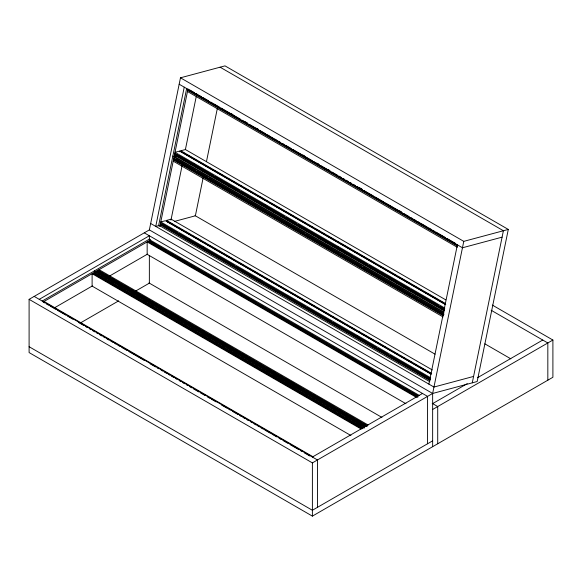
<?xml version="1.0" encoding="UTF-8"?>
<svg xmlns="http://www.w3.org/2000/svg" width="582" height="582" viewBox="0 0 582 582"><rect width="100%" height="100%" fill="white"/><g stroke="black" fill="none" stroke-linecap="round" stroke-linejoin="round"><path stroke-width="0.87" d="M29.1 299.337L149.356 229.905L180.478 77.806L225.008 65.875L508.297 229.432L477.175 381.53L432.644 393.461L312.389 462.894L29.1 299.337L29.1 352.568L312.389 516.125L552.9 377.267L552.9 340.041L492.307 305.063M184.239 87.154L155.743 226.42L159.192 225.496M188.008 88.886L159.868 226.383L158.602 225.656L186.677 88.471M160.85 225.103L160.967 224.528L429.996 379.85M443.251 315.08L174.222 159.752L174.105 160.334L175.182 160.043L443.426 314.913M188.35 90.697L188.473 90.123L457.503 245.444M177.51 232.727L162.56 224.099L162.043 224.237L161.927 224.812L430.171 379.682M175.182 160.043L175.815 159.33L195.487 170.679M183.104 158.1L176.295 154.608L176.179 155.183L444.422 310.053M179.445 151.844L179.598 151.094L445.485 304.597M430.731 373.746L166.423 221.145L166.576 220.396L171.152 219.174L432.317 369.956M445.768 304.568L180.675 151.509L180.827 150.767L185.396 149.538L445.776 299.868M170.963 220.083L182.144 165.434M185.396 149.567L196.214 96.677M203.176 177.655L195.37 215.798L174.695 221.342M206.443 161.694L217.333 108.47M428.883 384.113L457.379 244.847M432.644 446.692L432.644 393.461L463.767 241.363L508.297 229.432M472.271 382.84L503.401 230.741L220.112 67.192M39.249 299.337L149.356 235.768L149.356 239.34M43.657 301.672L150.622 239.915L149.356 239.18L42.224 301.032M364.121 428.214L94.306 272.434L94.742 274.377M367.177 425.537L98.147 270.215L98.147 271.117L98.584 270.863L100.162 271.772M418.385 395.971L149.356 240.65L149.8 242.585L417.258 397.004M54.672 307.711L92.422 285.915M108.943 276.385L147.479 254.13M80.934 322.646L118.684 300.85M135.199 291.313L149.356 283.143L149.356 255.433M312.389 457.03L422.496 393.461M432.644 403.617L467.251 383.633M477.473 377.733L542.751 340.041M432.644 409.473L552.9 340.041M432.644 440.836L312.389 510.269L29.1 346.712M188.473 90.123L187.717 90.326L457.532 246.099M179.598 151.094L175.029 152.317L444.844 308.096M180.675 151.509L181.118 151.393M175.546 153.292L174.789 153.495L444.604 309.275M175.851 156.289L174.12 156.754L172.854 156.02M175.56 156.769L174.033 157.184L443.848 312.956M174.222 159.752L173.465 159.955L443.28 315.735M166.423 221.145L172.374 224.208M160.967 224.528L160.21 224.732L430.025 380.504M502.084 237.158L462.457 247.779L179.169 84.223M473.588 376.423L433.954 387.045L150.673 223.488M180.478 77.806L463.767 241.363M231.309 113.701L232.88 114.61M245.466 121.878L247.037 122.787M256.48 128.236L258.052 129.146M302.887 155.03L304.466 155.94M317.052 163.207L318.623 164.109M328.066 169.566L329.638 170.468M359.531 187.731L361.888 189.092M399.645 210.895L401.224 211.797M194.272 92.56L189.55 89.832L189.434 90.406L457.678 245.277M195.843 93.469L198.2 94.83M199.779 95.739L201.35 96.648M202.922 97.55L208.429 100.73M210.786 102.097L212.365 103.007M213.936 103.909L219.443 107.088M221.015 107.997L240.679 119.354M242.258 120.263L247.757 123.442M249.336 124.352L258.772 129.801M260.343 130.71L265.85 133.889M267.429 134.791L269.786 136.159M271.358 137.068L272.936 137.97M274.508 138.88L276.865 140.247M278.436 141.15L280.015 142.059M282.372 143.427L283.943 144.329M285.522 145.238L291.029 148.417M292.601 149.327L312.265 160.683M313.836 161.592L319.343 164.771M320.915 165.681L330.358 171.13M331.929 172.039L337.436 175.218M339.008 176.12L341.372 177.488M342.943 178.398L344.515 179.3M346.094 180.209L348.451 181.577M350.022 182.479L351.593 183.388M353.172 184.298L355.529 185.658M357.101 186.567L362.608 189.747M364.187 190.656L373.622 196.105M375.194 197.014L383.851 202.012M385.422 202.922L401.944 212.459M403.515 213.361L409.022 216.54M410.594 217.45L412.958 218.817M414.529 219.72L416.101 220.629M417.672 221.538L420.037 222.899M421.608 223.808L427.115 226.987M428.687 227.897L431.044 229.257M432.622 230.166L434.194 231.076M435.765 231.985L445.208 237.434M446.78 238.344L455.43 243.341M187.469 91.498L457.292 247.277M491.172 310.264L547.829 342.973L547.829 380.192M180.827 150.767L445.135 303.368M183.476 152.753L185.054 153.663M187.411 155.023L196.061 160.021M198.426 161.381L200.783 162.749M202.354 163.658L207.861 166.838M209.44 167.74L211.797 169.107M213.368 170.017L222.811 175.466M229.104 179.096L230.676 180.005M233.033 181.366L234.611 182.275M236.183 183.185L237.754 184.094M240.119 185.454L241.69 186.364M244.047 187.724L245.619 188.633M247.197 189.543L252.704 192.722M255.062 194.082L256.633 194.992M258.997 196.352L263.711 199.08M266.076 200.441L267.647 201.35M270.004 202.711L279.447 208.167M281.019 209.069L283.383 210.437M284.954 211.346L294.39 216.795M300.683 220.425L302.262 221.335M304.619 222.695L306.19 223.604M307.769 224.514L309.34 225.423M311.697 226.784L313.276 227.693M315.633 229.053L317.205 229.963M318.776 230.872L320.355 231.782M322.712 233.142L324.283 234.051M326.648 235.412L328.219 236.321M329.79 237.23L335.297 240.41M337.662 241.77L339.233 242.679M341.59 244.04L351.033 249.489M352.605 250.398L354.962 251.766M356.54 252.668L362.048 255.847M363.619 256.757L365.976 258.124M369.126 259.936L373.84 262.664M379.348 265.843L380.926 266.752M383.283 268.113L384.855 269.022M387.219 270.383L388.791 271.292M390.362 272.201L391.933 273.111M394.298 274.471L395.869 275.381M398.226 276.741L399.805 277.65M401.376 278.56L406.883 281.739M409.241 283.099L410.819 284.009M413.176 285.369L417.898 288.097M420.255 289.458L422.612 290.818M424.191 291.728L433.626 297.176M435.205 298.086L437.562 299.446M440.705 301.265L445.426 303.993M193.639 163.738L195.21 164.648M265.217 205.068L266.796 205.977M336.803 246.397L338.375 247.299M184.676 159.01L212.997 175.357M214.569 176.266L239.74 190.801M241.319 191.704L284.583 216.686M286.155 217.595L295.598 223.044M297.955 224.405L352.234 255.745M354.591 257.106L356.169 258.015M357.741 258.925L367.177 264.373M368.755 265.283L408.87 288.446M410.441 289.349L438.763 305.703M440.334 306.612L443.484 308.424M176.295 154.608L444.539 309.471M444.248 310.221L175.218 154.892L174.455 155.096L444.277 310.875M174.214 156.274L444.037 312.047M254.785 204.478L256.356 205.388M326.371 245.808L327.942 246.717M397.957 287.137L399.528 288.039M197.058 171.588L207.287 177.495M208.858 178.405L248.187 201.11M249.765 202.019L267.065 212.008M268.644 212.917L304.83 233.811M306.401 234.721L338.651 253.337M340.223 254.247L361.466 266.512M363.037 267.414L410.237 294.667M411.809 295.576L417.316 298.755M419.673 300.116L444.059 314.193M173.792 158.355L443.608 314.135M175.298 159.468L443.542 314.338M173.225 161.134L443.04 316.914M484.871 343.846L510.843 358.839M195.021 215.595L435.03 354.162M166.576 220.396L431.669 373.455M177.881 227.387L179.452 228.29M181.817 229.657L183.388 230.567M184.96 231.469L186.531 232.378M188.895 233.746L190.467 234.648M192.824 236.016L194.403 236.925M195.974 237.827L201.481 241.006M203.838 242.374L205.417 243.283M207.774 244.644L216.424 249.642M218.788 251.002L221.145 252.362M222.717 253.272L232.16 258.721M238.453 262.358L243.174 265.079M249.467 268.717L251.038 269.619M253.396 270.986L254.974 271.896M256.546 272.798L258.117 273.707M260.481 275.075L262.053 275.977M264.41 277.345L265.981 278.254M267.56 279.156L273.067 282.335M275.424 283.703L276.996 284.613M279.36 285.973L288.01 290.971M290.367 292.331L292.731 293.692M294.303 294.601L299.81 297.78M301.381 298.69L303.746 300.05M305.317 300.959L314.753 306.408M321.053 310.039L322.624 310.948M324.982 312.316L326.553 313.218M328.132 314.127L329.703 315.037M332.06 316.397L333.639 317.306M335.996 318.674L337.567 319.576M339.139 320.486L344.646 323.665M347.01 325.032L348.582 325.935M350.153 326.844L355.66 330.023M358.025 331.391L359.596 332.293M361.953 333.661L371.396 339.11M372.967 340.019L375.325 341.379M376.903 342.289L386.339 347.738M392.632 351.368L394.203 352.277M396.568 353.645L398.139 354.547M399.71 355.457L401.289 356.366M403.646 357.726L405.218 358.636M407.582 360.003L409.153 360.905M410.725 361.815L412.296 362.724M414.66 364.085L416.232 364.994M418.589 366.354L420.168 367.264M421.739 368.173L427.246 371.352M431.233 374.233L165.353 220.724L160.778 221.953L430.593 377.733M188.823 238.824L190.401 239.726M202.987 246.994L204.558 247.903M260.409 280.146L261.98 281.055M357.166 336.01L358.738 336.92M428.752 377.34L430.324 378.249M179.081 233.637L233.36 264.97M235.717 266.338L275.053 289.043M276.625 289.952L304.946 306.299M306.518 307.209L331.689 321.744M333.26 322.654L376.532 347.629M378.104 348.538L387.539 353.987M389.904 355.355L430.018 378.511M160.537 223.124L430.353 378.904M162.043 224.237L430.287 379.108M159.97 225.903L429.785 381.683M149.356 229.905L432.644 393.461M144.285 232.836L427.574 396.393L427.574 443.768M150.287 240.111L419.316 395.433M432.208 403.362L437.715 406.542L437.715 443.768M150.585 241.756L155.307 244.476M156.878 245.386L159.235 246.746M163.957 249.474L166.321 250.835M167.892 251.744L170.25 253.105M171.821 254.014L173.4 254.923M174.971 255.833L177.328 257.193M178.907 258.102L180.478 259.012M182.05 259.921L184.407 261.282M185.985 262.191L187.557 263.1M189.914 264.461L191.493 265.37M193.064 266.28L194.635 267.182M197 268.549L198.571 269.459M204.078 272.638L205.65 273.54M208.007 274.908L209.585 275.817M211.157 276.719L212.728 277.629M215.093 278.996L216.664 279.898M222.171 283.078L226.885 285.806M228.464 286.715L230.821 288.075M235.543 290.804L237.9 292.164M239.478 293.073L241.836 294.434M243.407 295.343L244.978 296.253M246.557 297.162L248.914 298.522M250.486 299.432L252.064 300.341M253.636 301.25L255.993 302.611M261.5 305.79L263.071 306.699M264.65 307.609L266.221 308.511M268.578 309.879L270.157 310.788M272.514 312.148L274.086 313.058M275.657 313.967L277.236 314.869M279.593 316.237L281.164 317.146M282.743 318.048L284.314 318.958M286.671 320.326L288.25 321.228M293.75 324.407L298.471 327.135M300.043 328.044L302.407 329.405M304.764 330.765L309.486 333.493M311.057 334.403L313.422 335.763M318.136 338.491L320.5 339.852M322.072 340.761L323.643 341.67M325.222 342.572L327.579 343.94M333.086 347.119L334.657 348.029M336.229 348.931L337.807 349.84M340.164 351.208L341.736 352.11M344.1 353.478L345.672 354.387M347.243 355.289L348.814 356.199M351.179 357.566L352.75 358.468M354.322 359.378L355.9 360.287M358.257 361.648L359.829 362.557M365.336 365.736L370.057 368.464M376.35 372.094L381.072 374.823M382.643 375.732L385 377.092M389.722 379.82L392.086 381.181M393.658 382.09L395.229 383M396.8 383.902L399.165 385.269M404.672 388.449L406.243 389.358M407.815 390.26L410.179 391.628M411.75 392.537L413.322 393.439M415.679 394.807L417.258 395.716M149.356 241.552L417.6 396.422M148.09 241.377L417.905 397.157M416.195 397.237L147.159 241.916L147.159 254.312L405.967 403.733M149.007 282.939L381.93 417.418M99.078 269.677L368.108 424.998M101.734 272.682L103.305 273.591M105.669 274.951L107.241 275.861M112.748 279.04L114.319 279.949M116.676 281.31L118.255 282.219M123.762 285.398L128.477 288.119M130.841 289.487L132.412 290.396M137.134 293.117L139.491 294.477M141.062 295.387L142.641 296.296M144.212 297.206L146.569 298.566M148.148 299.475L150.505 300.836M152.077 301.745L153.648 302.655M155.227 303.564L157.584 304.924M159.155 305.834L160.734 306.743M163.091 308.104L164.662 309.013M166.241 309.922L167.812 310.832M170.17 312.192L171.741 313.101M173.32 314.011L174.891 314.92M177.248 316.281L178.827 317.19M181.184 318.55L182.755 319.46M184.327 320.369L185.905 321.279M188.262 322.639L189.834 323.548M195.341 326.728L200.062 329.448M202.42 330.816L203.998 331.718M208.712 334.446L211.077 335.807M212.648 336.716L218.155 339.895M219.727 340.805L222.091 342.165M223.663 343.074L225.234 343.984M226.805 344.893L229.17 346.254M230.741 347.163L232.313 348.072M234.677 349.433L236.248 350.342M237.82 351.252L239.398 352.161M241.756 353.521L243.327 354.431M244.898 355.34L246.477 356.249M248.834 357.61L250.406 358.519M252.77 359.88L254.341 360.789M255.913 361.698L257.484 362.608M259.848 363.968L261.42 364.878M266.927 368.057L271.649 370.778M274.006 372.145L275.577 373.047M280.298 375.776L282.663 377.136M285.02 378.504L289.741 381.225M291.313 382.134L293.67 383.494M295.249 384.404L296.82 385.313M298.391 386.222L300.756 387.583M302.327 388.492L303.899 389.402M306.256 390.762L307.834 391.671M309.406 392.581L310.977 393.49M313.342 394.851L314.913 395.76M316.484 396.669L318.849 398.03M320.42 398.939L321.992 399.849M324.349 401.209L325.927 402.118M327.499 403.028L329.07 403.93M331.434 405.298L333.006 406.207M338.513 409.386L340.084 410.288M345.592 413.467L347.163 414.377M349.527 415.744L354.242 418.465M356.606 419.826L361.32 422.554M362.899 423.463L365.256 424.824M98.147 271.117L367.177 426.439M96.881 270.943L365.911 426.264M365.256 426.111L98.584 272.15L98.584 270.863M95.95 271.481L364.979 426.802M94.299 270.965L95.572 271.699M95.23 271.896L364.259 427.217M97.892 274.9L99.464 275.81M101.035 276.719L102.607 277.629M104.971 278.989L106.542 279.898M108.114 280.808L109.692 281.71M112.05 283.078L113.621 283.987M119.128 287.166L123.85 289.887M130.142 293.524L134.864 296.245M136.435 297.155L138.792 298.515M143.514 301.243L145.871 302.604M147.45 303.513L149.021 304.422M150.593 305.332L152.957 306.692M158.464 309.871L160.035 310.781M161.607 311.69L163.178 312.599M165.543 313.96L167.114 314.869M169.471 316.23L171.05 317.139M172.621 318.048L174.193 318.951M176.557 320.318L178.128 321.228M179.7 322.13L181.271 323.039M183.636 324.407L185.207 325.309M190.714 328.488L195.436 331.216M201.728 334.846L206.443 337.575M208.807 338.935L210.378 339.844M215.1 342.572L217.457 343.933M219.028 344.842L220.607 345.752M222.178 346.661L224.536 348.021M230.043 351.201L231.621 352.11M233.193 353.019L235.55 354.38M237.121 355.289L238.7 356.199M241.057 357.559L242.629 358.468M244.207 359.378L245.779 360.28M248.136 361.648L249.714 362.557M251.286 363.459L252.857 364.368M255.214 365.736L256.793 366.638M262.3 369.817L263.872 370.727M266.229 372.094L267.8 372.997M273.307 376.176L278.029 378.904M280.393 380.264L285.107 382.992M286.686 383.902L289.043 385.262M290.614 386.172L292.186 387.081M293.764 387.99L296.122 389.351M301.629 392.53L303.2 393.439M304.779 394.341L307.136 395.709M308.707 396.618L310.279 397.521M312.643 398.888L314.215 399.798M315.786 400.7L317.365 401.609M319.722 402.977L321.293 403.879M322.865 404.788L324.443 405.698M326.8 407.058L328.372 407.967M333.879 411.147L335.458 412.056M337.815 413.416L339.386 414.326M344.893 417.505L349.615 420.233M351.972 421.594L356.693 424.322M358.265 425.231L360.629 426.591M94.306 273.336L362.55 428.207M362.069 428.49L93.033 273.162L93.033 274.071M95.528 274.828L362.2 428.788M361.138 429.021L92.109 273.7L92.109 286.097L350.91 435.518M44.021 301.461L313.051 456.783M34.171 296.405L317.459 459.962L317.459 507.337M43.09 302L44.661 302.909M46.24 303.819L48.597 305.179M50.168 306.088L55.676 309.268M57.247 310.177L65.904 315.168M67.476 316.077L72.983 319.256M78.49 322.435L83.997 325.614M85.569 326.524L87.14 327.433M89.504 328.794L91.076 329.703M92.647 330.612L95.011 331.973M96.583 332.882L98.154 333.792M99.726 334.701L102.09 336.061M103.661 336.971L105.233 337.88M106.812 338.782L109.169 340.15M110.74 341.059L113.104 342.42M114.676 343.329L116.247 344.238M117.819 345.141L120.183 346.508M121.754 347.418L127.262 350.597M128.833 351.499L144.569 360.585M150.076 363.765L155.583 366.944M157.155 367.853L158.726 368.762M161.09 370.123L162.662 371.032M164.233 371.942L166.59 373.302M168.169 374.211L169.74 375.121M171.312 376.03L173.676 377.391M175.247 378.3L176.819 379.209M179.176 380.57L180.755 381.479M182.326 382.389L184.683 383.749M186.262 384.658L187.833 385.568M189.405 386.47L191.769 387.838M193.34 388.747L198.848 391.926M200.419 392.828L205.14 395.556M207.498 396.917L209.862 398.284M211.433 399.187L216.155 401.915M221.655 405.094L227.162 408.273M228.741 409.182L230.312 410.092M232.669 411.452L238.176 414.631M239.748 415.541L241.326 416.45M242.898 417.352L245.255 418.72M246.833 419.629L248.405 420.531M250.762 421.899L252.333 422.808M253.912 423.711L256.269 425.078M257.841 425.988L259.419 426.89M260.991 427.799L263.348 429.167M264.926 430.069L270.426 433.248M272.005 434.157L276.719 436.886M279.084 438.246L281.441 439.606M283.019 440.516L287.734 443.244M290.098 444.604L298.748 449.602M300.319 450.512L301.898 451.421M304.255 452.781L309.762 455.961M312.389 462.894L312.389 516.125"/></g></svg>
